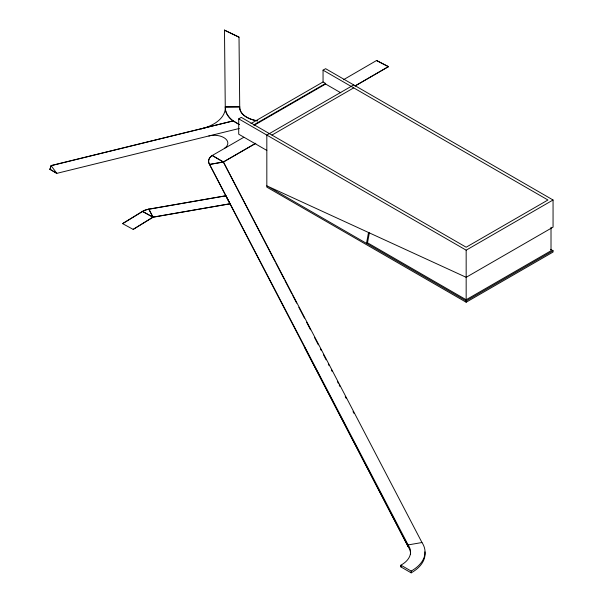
<?xml version="1.0" encoding="UTF-8"?>
<svg xmlns="http://www.w3.org/2000/svg" width="603" height="603" viewBox="0 0 603 603"><rect width="100%" height="100%" fill="white"/><g stroke="black" fill="none" stroke-linecap="round" stroke-linejoin="round"><path stroke-width="0.9" d="M368.516 232.502L366.496 243.378L367.513 242.79L369.368 232.818M49.943 169.337L51.142 165.569L233.195 120.902L51.142 165.682L49.943 169.337L56.795 173.363L239.316 128.469M122.643 223.547L142.474 211.397A14.457 8.344 0 0 1 148.843 209.128L225.876 195.787L230.029 203.784L152.996 217.238L133.165 229.389L122.643 223.668L142.474 211.517A14.457 8.344 0 0 1 148.843 209.249L225.876 195.787M230.029 203.784L152.996 217.125L133.165 229.389M266.827 150.426L238.713 134.198L238.713 118.851L241.268 117.374L466.164 247.215L547.946 200L323.05 70.159L323.05 81.963L250.984 123.57M323.05 70.159L325.605 68.682L553.057 200L553.057 227.15L466.164 277.312L266.827 185.837L466.164 300.927L553.057 250.758L553.057 252.054L466.164 302.224L266.827 187.134L266.827 135.08L353.72 84.91M253.539 125.04L325.605 83.44L325.605 84.028L254.353 125.168M243.77 137.296L212.135 155.559A15.874 9.166 0 0 0 209.535 164.453L409.422 548.986A31.567 18.226 0 0 1 410.56 554.225M343.439 79.754L376.551 60.519L388.475 66.616L355.077 86.018M255.732 143.378L223.381 162.049L209.535 164.453L223.381 161.936L255.732 143.258M355.077 85.897L388.475 66.616M271.938 135.08L353.72 87.865M238.713 118.851L466.164 250.17L553.057 200M367.513 242.79L466.164 299.744L551.014 250.758L551.014 227.271M421.972 542.527L408.125 544.924L209.535 164.333A15.874 9.166 0 0 1 212.135 155.438L223.381 161.936L421.972 542.527A46.039 26.577 0 0 1 411.171 571.071L411.171 572.85L400.95 566.948L400.95 565.169L411.171 571.071M257.428 120.902A24.06 13.892 0 0 1 239.723 106.912L225.266 106.965L239.723 106.799A24.06 13.892 0 0 0 246.989 117.344L250.117 118.821A24.06 13.892 0 0 0 257.428 120.781M239.383 124.535L232.622 120.517A38.569 22.266 0 0 1 225.499 110.183M239.383 124.655L232.622 120.638A38.569 22.266 0 0 1 225.499 110.304L225.281 107.266A39.579 22.846 0 0 1 201.191 128.876L201.191 128.756M239.014 37.16L224.482 30.15L239.014 37.16L239.723 106.799M376.551 60.519L388.475 66.737M152.996 217.125L142.474 211.397L152.996 217.238L148.843 209.128L152.996 217.238M323.05 81.963L325.605 83.44M325.605 84.028L340.778 92.787M550.622 249.356L553.057 250.758M274.976 261.37L223.381 162.049L212.135 155.438M49.943 169.224L56.795 173.363L51.142 165.682M275.842 263.044L284.081 278.903M284.948 280.568L291.89 293.925M292.757 295.591L296.661 303.105M298.824 307.274L304.462 318.128M306.633 322.296L310.537 329.811M314.434 337.326L318.339 344.833M320.51 349.009L321.376 350.675M323.54 354.85L326.14 359.855M328.311 364.031L329.178 365.697M331.349 369.873L332.215 371.546M337.416 381.556L338.283 383.229M339.15 384.895L340.017 386.568M345.225 396.578L346.092 398.251M353.026 411.608L353.893 413.274M408.125 546.589L304.289 346.838M225.266 106.844L225.281 107.266M224.482 30.15L225.266 106.965M466.164 250.17L466.164 299.744M466.164 300.927L466.164 302.224M408.125 546.71L408.125 544.924L409.422 547.2A31.567 18.226 0 0 1 403.143 563.797L400.95 565.162L400.95 566.948M224.437 148.459L224.437 148.338A13.59 7.847 0 0 0 225.266 138.554A13.59 7.847 0 0 0 208.924 135.924L208.924 136.044M424.904 551.828A46.039 26.577 0 0 1 411.171 572.85"/></g></svg>
